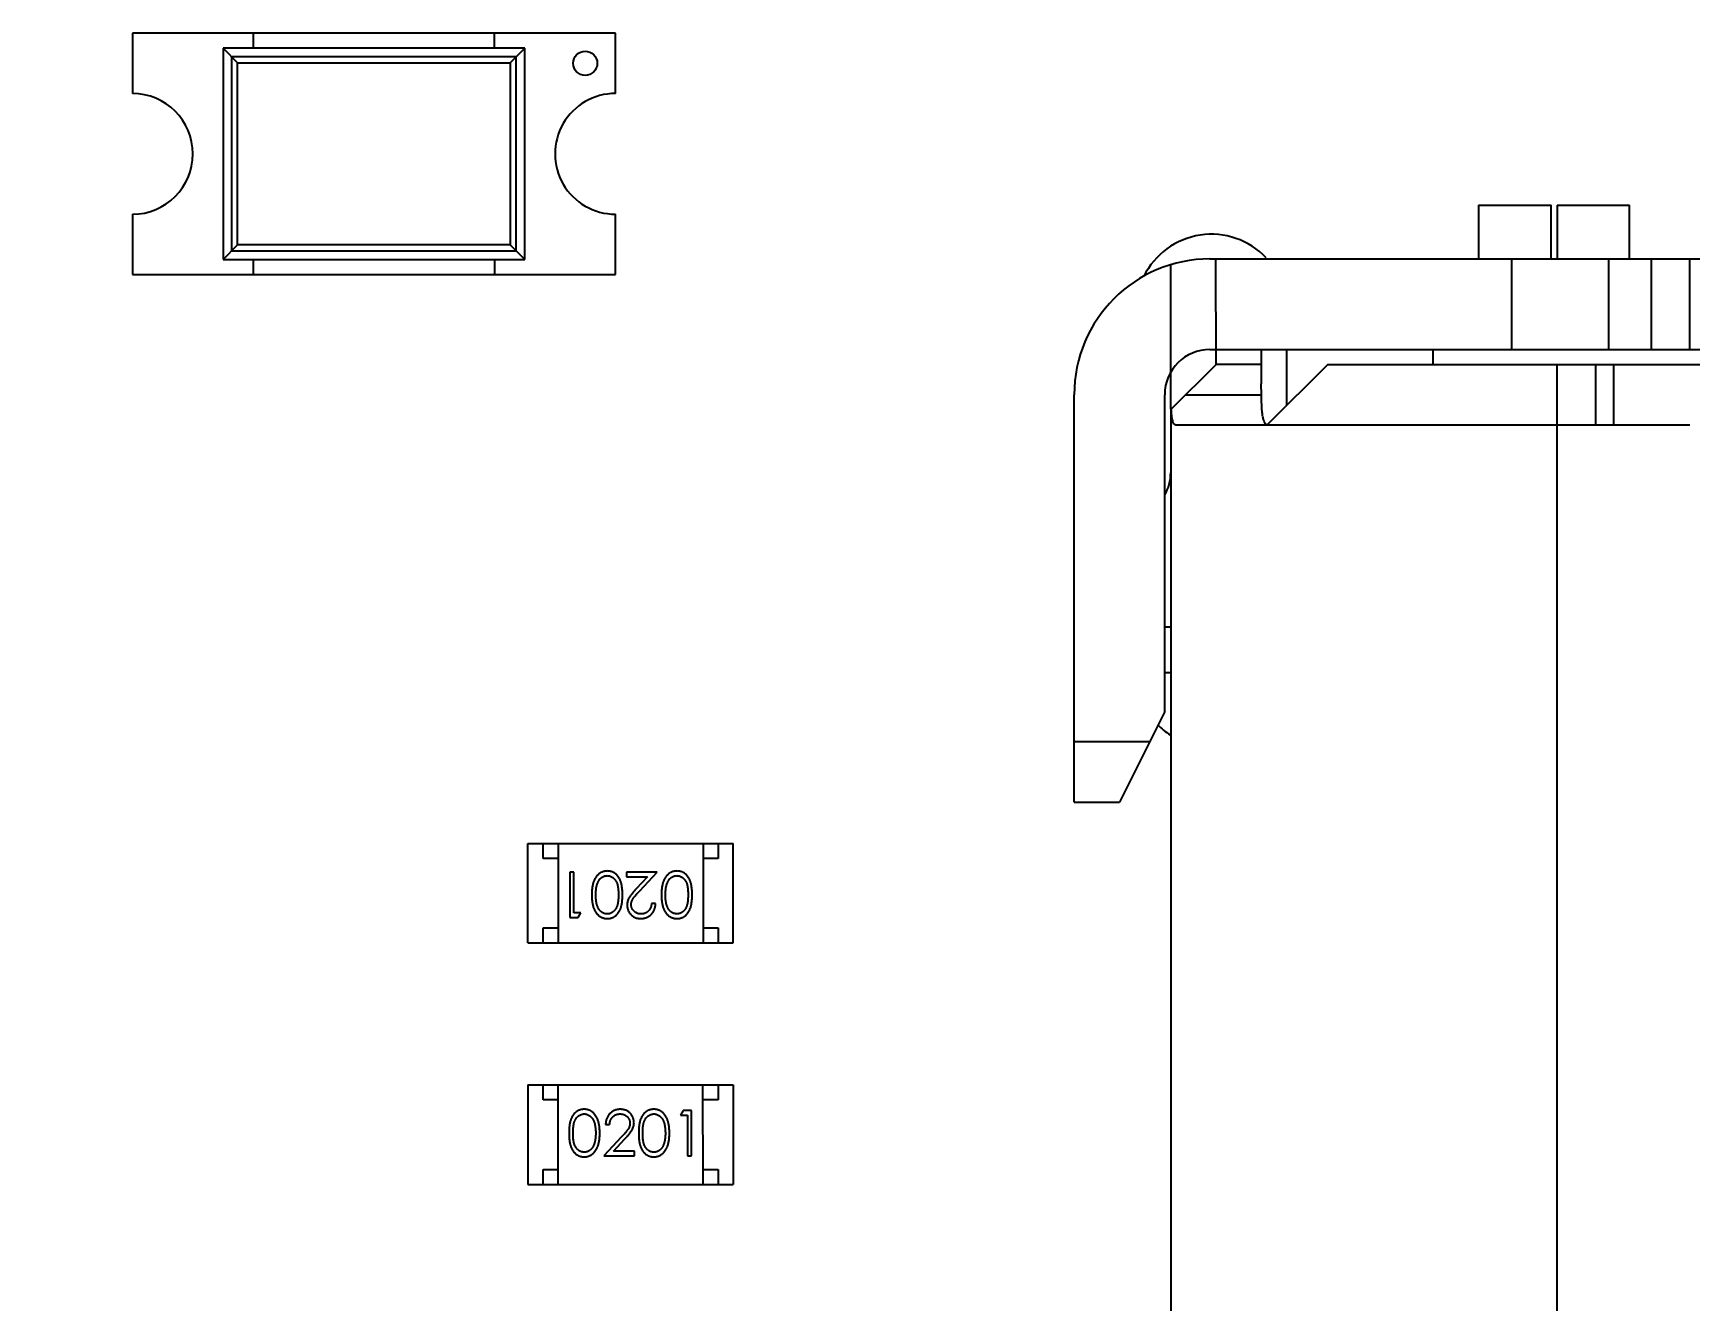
# Model space of a CAD drawing. Header units: millimetres. Extents: x 0 to 297, y 0 to 210.
# Drawn here: x 202.68 to 208.17, y 80.57 to 84.77 of the extents above; entities that cross this region are included whole.
import ezdxf

# ---------------------------------------------------------------- set-up
doc = ezdxf.new("R2010")
doc.units = ezdxf.units.MM
doc.header["$PDMODE"] = 3
doc.header["$PDSIZE"] = 8
doc.linetypes.add('solid', pattern=[0])
doc.layers.get('0').update_dxf_attribs({"linetype": 'CONTINUOUS'})
doc.layers.get('Defpoints').update_dxf_attribs({"linetype": 'CONTINUOUS'})
doc.layers.add('100', color=1, linetype='solid')
doc.styles.get("Standard").update_dxf_attribs({"font": 'txt', "width": 0.8})
doc.dimstyles.new('X0_5', dxfattribs={"dimscale": 0.5, "dimtxt": 2, "dimasz": 2, "dimexe": 1, "dimexo": 1, "dimgap": 0.5, "dimtad": 1, "dimtoh": 1, "dimzin": 0, "dimdsep": 46, "dimtxsty": 'STANDARD', "dimcen": 0, "dimclrd": 256, "dimclrt": 256, "dimadec": 0, "dimazin": 0, "dimtp": 0.1, "dimtm": 0.1, "dimtfac": 1, "dimtofl": 0, "dimtmove": 0, "dimatfit": 3, "dimfxl": 1, "dimtolj": 1, "dimtzin": 0, "dimarcsym": 0})

# ---------------------------------------------------------------- blocks, each defined once
blk = doc.blocks.new('*D16')
at = {"layer": '100', "color": 0, "lineweight": -2}
for p, q in [((190.3639, 81.3641), (190.3639, 65.74)), ((210.9244, 75.99), (210.9244, 65.74))]:
    blk.add_line(p, q, dxfattribs=at)
at = {"layer": '100', "lineweight": -2}
blk.add_line((191.8639, 66.24), (209.4244, 66.24), dxfattribs=at)
at = {"layer": '100'}
for points in [[(191.8639, 66.49), (191.8639, 65.99), (190.3639, 66.24)], [(209.4244, 65.99), (209.4244, 66.49), (210.9244, 66.24)]]:
    blk.add_solid(points, dxfattribs=at)
at = {"layer": 'Defpoints', "color": 0}
for p in [(190.3639, 81.8641), (210.9244, 76.49), (210.9244, 66.24)]:
    blk.add_point(p, dxfattribs=at)
at = {"layer": '100', "insert": (198.44, 67.24), "char_height": 1.5, "attachment_point": 5}
blk.add_mtext('\\A1;20.56', dxfattribs=at)
blk = doc.blocks.new('*D17')
at = {"layer": '100', "color": 0, "lineweight": -2}
for p, q in [((190.3639, 81.3641), (190.3639, 61.4189)), ((222.3889, 76.8636), (222.3889, 61.4189))]:
    blk.add_line(p, q, dxfattribs=at)
at = {"layer": '100', "lineweight": -2}
blk.add_line((220.8889, 61.9189), (191.8639, 61.9189), dxfattribs=at)
at = {"layer": '100'}
for points in [[(191.8639, 62.1689), (191.8639, 61.6689), (190.3639, 61.9189)], [(220.8889, 61.6689), (220.8889, 62.1689), (222.3889, 61.9189)]]:
    blk.add_solid(points, dxfattribs=at)
at = {"layer": 'Defpoints', "color": 0}
for p in [(190.3639, 81.8641), (222.3889, 77.3636), (190.3639, 61.9189)]:
    blk.add_point(p, dxfattribs=at)
at = {"layer": '100', "insert": (202.733, 62.9189), "char_height": 1.5, "attachment_point": 5}
blk.add_mtext('\\A1;32.0', dxfattribs=at)

msp = doc.modelspace()

# ---------------------------------------------------------------- linework, layer by layer
at = {"color": 7, "linetype": 'Continuous'}
for p, q in [((204.2134, 84.7675), (203.0134, 84.7674)), ((203.0134, 84.7674), (203.0134, 84.5674)), ((203.4134, 84.7674), (203.4134, 84.7174)), ((204.6134, 84.7676), (204.2134, 84.7675)), ((204.2134, 84.7175), (204.2134, 84.7675)), ((204.6134, 84.5676), (204.6134, 84.7676)), ((204.3134, 84.7175), (203.3134, 84.7174)), ((203.3134, 84.7174), (203.3618, 84.669)), ((203.3134, 84.7174), (203.3135, 84.0174)), ((204.3134, 84.7175), (204.2651, 84.6692)), ((204.3135, 84.0175), (204.3134, 84.7175)), ((204.285, 84.6891), (203.3419, 84.689)), ((203.3419, 84.689), (203.3419, 84.0458)), ((203.3618, 84.669), (204.2651, 84.6692)), ((203.3619, 84.0658), (203.3618, 84.669)), ((204.2651, 84.6692), (204.2651, 84.0659)), ((204.2851, 84.046), (204.285, 84.6891)), ((203.0135, 84.1674), (203.0135, 83.9674)), ((204.6135, 83.9676), (204.6135, 84.1676)), ((207.4734, 84.1977), (207.7134, 84.1978)), ((207.4734, 84.1977), (207.4734, 84.0196)), ((207.7134, 84.0196), (207.7134, 84.1978)), ((207.7334, 84.1978), (207.9734, 84.1978)), ((207.7334, 84.1978), (207.7334, 84.0196)), ((207.9734, 84.0196), (207.9734, 84.1978)), ((203.3135, 84.0174), (203.3619, 84.0658)), ((203.3419, 84.0458), (204.2851, 84.046)), ((204.2651, 84.0659), (203.3619, 84.0658)), ((204.2651, 84.0659), (204.3135, 84.0175)), ((203.3135, 84.0174), (204.3135, 84.0175)), ((203.4135, 84.0174), (203.4135, 83.9674)), ((204.2135, 83.9675), (204.2135, 84.0175)), ((206.4535, 83.5211), (206.4534, 84.0002)), ((206.5834, 84.0194), (208.1734, 84.0196)), ((206.6035, 83.6694), (206.6034, 84.0194)), ((207.5837, 83.7196), (207.5837, 84.0196)), ((207.9045, 83.7196), (207.9045, 84.0196)), ((208.045, 84.0196), (208.0451, 83.7196)), ((208.1735, 83.7196), (208.1734, 84.0196)), ((203.0135, 83.9674), (204.2135, 83.9675)), ((204.2135, 83.9675), (204.6135, 83.9676)), ((206.5835, 83.7194), (208.1735, 83.7196)), ((206.7535, 83.7195), (206.7535, 83.6057)), ((206.8385, 83.5345), (206.8385, 83.7195)), ((207.3235, 83.6695), (207.3235, 83.7195)), ((206.4552, 83.5211), (206.6035, 83.6694)), ((206.7535, 83.6695), (206.6035, 83.6694)), ((206.9735, 83.6695), (206.7735, 83.4695)), ((206.9735, 83.6695), (208.3176, 83.6697)), ((207.7344, 76.4896), (207.7335, 83.6696)), ((207.861, 83.6696), (207.861, 83.4696)), ((207.921, 83.6696), (207.921, 83.4696)), ((206.7538, 83.5695), (206.7535, 83.6057)), ((206.1336, 82.2194), (206.1335, 83.5694)), ((206.4336, 82.5194), (206.4335, 83.5694)), ((206.5035, 83.5694), (206.7538, 83.5695)), ((206.4535, 83.5194), (206.4544, 76.4894)), ((206.4692, 83.4694), (208.1735, 83.4696)), ((206.4536, 82.7994), (206.4336, 82.7994)), ((206.4336, 82.6494), (206.4536, 82.6494)), ((206.4336, 82.5194), (206.2836, 82.2194)), ((206.3836, 82.4194), (206.1336, 82.4194)), ((206.1336, 82.2194), (206.2836, 82.2194)), ((204.3238, 82.0826), (205.0038, 82.0827)), ((204.3238, 81.7526), (204.3238, 82.0826)), ((204.3738, 82.0326), (204.3738, 82.0826)), ((204.4238, 82.0826), (204.4238, 81.7526)), ((204.9038, 82.0826), (204.9038, 81.7526)), ((204.9538, 82.0827), (204.9538, 82.0327)), ((205.0038, 81.7527), (205.0038, 82.0827)), ((204.4238, 82.0326), (204.3738, 82.0326)), ((204.9538, 82.0327), (204.9038, 82.0326)), ((204.4754, 81.9873), (204.462, 81.9873)), ((204.462, 81.9873), (204.462, 81.8373)), ((204.4755, 81.8527), (204.4754, 81.9873)), ((204.7524, 81.9873), (204.6504, 81.9873)), ((204.6504, 81.9873), (204.6504, 81.9719)), ((204.6504, 81.9719), (204.7203, 81.972)), ((204.7203, 81.972), (204.6827, 81.9319)), ((204.6942, 81.9253), (204.7524, 81.9873)), ((204.4985, 81.8527), (204.4755, 81.8527)), ((204.4897, 81.8373), (204.4985, 81.8527)), ((204.7466, 81.8835), (204.7332, 81.8835)), ((204.3738, 81.8026), (204.4238, 81.8026)), ((204.3738, 81.7526), (204.3738, 81.8026)), ((204.462, 81.8373), (204.4897, 81.8373)), ((204.9038, 81.8026), (204.9538, 81.8027)), ((204.9538, 81.8027), (204.9538, 81.7527)), ((204.3238, 81.7526), (205.0038, 81.7527)), ((204.3237, 81.2824), (205.0037, 81.2825)), ((204.3237, 81.2824), (204.3238, 80.9524)), ((204.3737, 81.2324), (204.3737, 81.2824)), ((204.4238, 80.9524), (204.4237, 81.2824)), ((204.9038, 80.9525), (204.9037, 81.2825)), ((204.9537, 81.2825), (204.9537, 81.2325)), ((205.0037, 81.2825), (205.0038, 80.9525)), ((204.4237, 81.2324), (204.3737, 81.2324)), ((204.8378, 81.1978), (204.829, 81.1824)), ((204.8655, 81.1978), (204.8378, 81.1978)), ((204.8656, 81.0478), (204.8655, 81.1978)), ((204.9537, 81.2325), (204.9037, 81.2325)), ((204.5809, 81.1516), (204.5944, 81.1516)), ((204.829, 81.1824), (204.8521, 81.1824)), ((204.8521, 81.1824), (204.8521, 81.0478)), ((204.6333, 81.1098), (204.5752, 81.0477)), ((204.6073, 81.0631), (204.6448, 81.1032)), ((204.5752, 81.0477), (204.6771, 81.0477)), ((204.6771, 81.0631), (204.6073, 81.0631)), ((204.6771, 81.0477), (204.6771, 81.0631)), ((204.8521, 81.0478), (204.8656, 81.0478)), ((204.3738, 81.0024), (204.4238, 81.0024)), ((204.3738, 80.9524), (204.3738, 81.0024)), ((204.9038, 81.0025), (204.9538, 81.0025)), ((204.9538, 81.0025), (204.9538, 80.9525)), ((204.3238, 80.9524), (205.0038, 80.9525))]:
    msp.add_line(p, q, dxfattribs=at)
msp.add_circle((204.5134, 84.6676), 0.04, dxfattribs=at)
for centre, radius, start, end in [((203.0135, 84.3674), 0.2, 270.0074, 90.0074), ((204.6135, 84.3676), 0.2, 90.0074, 270.0074), ((206.5885, 83.8511), 0.25, 43.5037, 153.7382), ((206.5835, 83.5694), 0.45, 90.0074, 180.0074), ((206.5835, 83.5694), 0.15, 90.0074, 180.0074), ((206.3035, 83.3115), 0.15, 330.1033, 0.0074), ((206.5886, 82.6511), 0.25, 224.4668, 236.7541)]:
    msp.add_arc(centre, radius, start, end, dxfattribs=at)
for points, knots in [([(208.1734, 84.0196), (208.1833, 84.0196), (208.2026, 84.0197), (208.2307, 84.0196), (208.2565, 84.0191), (208.2791, 84.0178), (208.2976, 84.0152), (208.3117, 84.011), (208.32, 84.0048), (208.323, 83.9987), (208.3234, 83.9955), (208.3234, 83.9939)], [0, 0, 0, 0, 0.184442, 0.361998, 0.525077, 0.66763, 0.784808, 0.874526, 0.941103, 0.970317, 1, 1, 1, 1]), ([(208.1735, 83.7196), (208.1846, 83.7196), (208.2062, 83.7197), (208.2374, 83.7193), (208.2654, 83.7171), (208.2863, 83.7116), (208.2994, 83.7036), (208.3099, 83.6932), (208.3184, 83.6747), (208.3223, 83.6485), (208.323, 83.6297), (208.3232, 83.6197)], [0, 0, 0, 0, 0.152617, 0.297719, 0.428022, 0.539446, 0.589493, 0.638204, 0.741144, 0.861861, 1, 1, 1, 1]), ([(206.7741, 83.4695), (206.7723, 83.4695), (206.7683, 83.4711), (206.7642, 83.477), (206.7609, 83.4857), (206.7583, 83.4973), (206.7564, 83.5117), (206.7551, 83.5288), (206.7543, 83.5484), (206.754, 83.5622), (206.7538, 83.5695)], [0, 0, 0, 0, 0.049897, 0.113035, 0.199097, 0.310747, 0.447984, 0.609941, 0.794997, 1, 1, 1, 1]), ([(206.4692, 83.4694), (206.4683, 83.4694), (206.4661, 83.4702), (206.4636, 83.473), (206.4615, 83.4773), (206.4597, 83.4832), (206.4582, 83.4906), (206.4564, 83.5034), (206.4556, 83.5137), (206.4552, 83.5211)], [0, 0, 0, 0, 0.051426, 0.114598, 0.19883, 0.307808, 0.442733, 0.603755, 1, 1, 1, 1]), ([(204.5868, 81.9912), (204.5856, 81.9912), (204.5833, 81.9911), (204.5798, 81.9907), (204.5763, 81.99), (204.573, 81.9891), (204.5697, 81.9879), (204.5665, 81.9864), (204.5634, 81.9847), (204.5604, 81.9827), (204.5575, 81.9804), (204.5548, 81.9779), (204.5522, 81.9751), (204.5498, 81.9721), (204.5475, 81.9688), (204.5455, 81.9652), (204.5435, 81.9614), (204.5418, 81.9573), (204.5401, 81.953), (204.5388, 81.9482), (204.5376, 81.9431), (204.5367, 81.9377), (204.536, 81.9319), (204.5354, 81.9257), (204.5352, 81.9191), (204.5351, 81.9147), (204.5351, 81.9124)], [0, 0, 0, 0, 0.033824, 0.067298, 0.10028, 0.133019, 0.165736, 0.198792, 0.232372, 0.266409, 0.301016, 0.336196, 0.371972, 0.408574, 0.446394, 0.485225, 0.525372, 0.567224, 0.611081, 0.65775, 0.70702, 0.759235, 0.814484, 0.873227, 0.934937, 1, 1, 1, 1]), ([(204.5542, 81.95), (204.5546, 81.9511), (204.5554, 81.9531), (204.5567, 81.9561), (204.5581, 81.9588), (204.5598, 81.9613), (204.5615, 81.9636), (204.5633, 81.9658), (204.5654, 81.9677), (204.5682, 81.9699), (204.5719, 81.9723), (204.5766, 81.9743), (204.5814, 81.9756), (204.5847, 81.9757), (204.5864, 81.9758)], [0, 0, 0, 0, 0.075949, 0.148549, 0.218996, 0.286119, 0.351826, 0.416074, 0.478265, 0.540325, 0.660405, 0.774606, 0.887187, 1, 1, 1, 1]), ([(204.5864, 81.9758), (204.588, 81.9757), (204.5913, 81.9755), (204.5962, 81.9742), (204.601, 81.9722), (204.6047, 81.9698), (204.6076, 81.9675), (204.6096, 81.9656), (204.6115, 81.9634), (204.6133, 81.9611), (204.6149, 81.9586), (204.6164, 81.9559), (204.6177, 81.953), (204.619, 81.9499), (204.6201, 81.9465), (204.621, 81.9427), (204.6218, 81.9385), (204.6224, 81.934), (204.6229, 81.9291), (204.6233, 81.9239), (204.6235, 81.9182), (204.6235, 81.9143), (204.6235, 81.9123)], [0, 0, 0, 0, 0.060034, 0.120278, 0.182348, 0.247919, 0.281641, 0.315701, 0.350322, 0.385703, 0.421819, 0.459196, 0.497866, 0.538301, 0.58121, 0.628183, 0.679403, 0.734699, 0.794074, 0.858416, 0.927049, 1, 1, 1, 1]), ([(204.637, 81.9124), (204.637, 81.9148), (204.637, 81.9194), (204.6366, 81.9262), (204.6362, 81.9325), (204.6354, 81.9385), (204.6345, 81.944), (204.6335, 81.9492), (204.6321, 81.9539), (204.6306, 81.9582), (204.6289, 81.9622), (204.6271, 81.9659), (204.6251, 81.9694), (204.6229, 81.9726), (204.6206, 81.9756), (204.6181, 81.9783), (204.6155, 81.9807), (204.6127, 81.9829), (204.6097, 81.9849), (204.6067, 81.9865), (204.6036, 81.988), (204.6004, 81.9891), (204.5972, 81.9901), (204.5938, 81.9907), (204.5904, 81.9911), (204.588, 81.9912), (204.5868, 81.9912)], [0, 0, 0, 0, 0.068113, 0.132564, 0.193427, 0.250218, 0.303569, 0.353576, 0.400235, 0.443586, 0.484619, 0.524292, 0.56238, 0.599049, 0.63494, 0.669782, 0.704009, 0.737842, 0.771098, 0.803896, 0.836415, 0.868639, 0.900715, 0.933378, 0.966213, 1, 1, 1, 1]), ([(204.8176, 81.9912), (204.8164, 81.9912), (204.814, 81.9911), (204.8105, 81.9907), (204.8071, 81.99), (204.8037, 81.9891), (204.8005, 81.9879), (204.7973, 81.9865), (204.7942, 81.9847), (204.7912, 81.9827), (204.7883, 81.9805), (204.7856, 81.9779), (204.783, 81.9752), (204.7806, 81.9721), (204.7783, 81.9688), (204.7762, 81.9652), (204.7743, 81.9614), (204.7725, 81.9574), (204.7709, 81.953), (204.7696, 81.9482), (204.7684, 81.9431), (204.7675, 81.9377), (204.7668, 81.9319), (204.7662, 81.9257), (204.7659, 81.9192), (204.7659, 81.9147), (204.7658, 81.9124)], [0, 0, 0, 0, 0.033824, 0.067298, 0.10028, 0.133019, 0.165736, 0.198792, 0.232372, 0.266409, 0.301016, 0.336196, 0.371972, 0.408574, 0.446394, 0.485225, 0.525372, 0.567224, 0.611081, 0.65775, 0.70702, 0.759235, 0.814484, 0.873227, 0.934937, 1, 1, 1, 1]), ([(204.785, 81.9501), (204.7854, 81.9511), (204.7861, 81.9532), (204.7875, 81.9561), (204.7889, 81.9588), (204.7905, 81.9613), (204.7923, 81.9636), (204.7941, 81.9658), (204.7961, 81.9677), (204.7989, 81.9699), (204.8026, 81.9723), (204.8073, 81.9743), (204.8122, 81.9756), (204.8155, 81.9757), (204.8172, 81.9758)], [0, 0, 0, 0, 0.075949, 0.148549, 0.218996, 0.286119, 0.351826, 0.416074, 0.478265, 0.540325, 0.660405, 0.774606, 0.887187, 1, 1, 1, 1]), ([(204.8172, 81.9758), (204.8188, 81.9757), (204.8221, 81.9756), (204.827, 81.9743), (204.8317, 81.9722), (204.8355, 81.9698), (204.8383, 81.9675), (204.8404, 81.9656), (204.8423, 81.9634), (204.8441, 81.9611), (204.8457, 81.9586), (204.8472, 81.9559), (204.8485, 81.953), (204.8498, 81.9499), (204.8509, 81.9465), (204.8518, 81.9427), (204.8525, 81.9386), (204.8532, 81.9341), (204.8537, 81.9292), (204.854, 81.9239), (204.8543, 81.9183), (204.8543, 81.9144), (204.8543, 81.9124)], [0, 0, 0, 0, 0.060034, 0.120278, 0.182348, 0.247919, 0.281641, 0.315701, 0.350322, 0.385703, 0.421819, 0.459196, 0.497866, 0.538301, 0.58121, 0.628183, 0.679403, 0.734699, 0.794074, 0.858416, 0.927049, 1, 1, 1, 1]), ([(204.8678, 81.9124), (204.8678, 81.9148), (204.8677, 81.9194), (204.8674, 81.9262), (204.8669, 81.9326), (204.8662, 81.9385), (204.8653, 81.944), (204.8642, 81.9492), (204.8629, 81.9539), (204.8614, 81.9582), (204.8597, 81.9622), (204.8578, 81.966), (204.8558, 81.9694), (204.8537, 81.9726), (204.8514, 81.9756), (204.8489, 81.9783), (204.8462, 81.9808), (204.8434, 81.983), (204.8405, 81.9849), (204.8375, 81.9866), (204.8344, 81.988), (204.8312, 81.9892), (204.8279, 81.9901), (204.8246, 81.9907), (204.8211, 81.9911), (204.8188, 81.9912), (204.8176, 81.9912)], [0, 0, 0, 0, 0.068113, 0.132564, 0.193427, 0.250218, 0.303569, 0.353576, 0.400235, 0.443586, 0.484619, 0.524292, 0.56238, 0.599049, 0.63494, 0.669782, 0.704009, 0.737842, 0.771098, 0.803896, 0.836415, 0.868639, 0.900715, 0.933378, 0.966213, 1, 1, 1, 1]), ([(204.5351, 81.9124), (204.5351, 81.9101), (204.5352, 81.9056), (204.5354, 81.899), (204.536, 81.8928), (204.5367, 81.887), (204.5377, 81.8815), (204.5388, 81.8764), (204.5403, 81.8716), (204.5418, 81.8672), (204.5437, 81.8631), (204.5456, 81.8593), (204.5477, 81.8557), (204.5499, 81.8524), (204.5524, 81.8494), (204.5549, 81.8466), (204.5576, 81.8441), (204.5605, 81.8419), (204.5635, 81.8399), (204.5666, 81.8382), (204.5698, 81.8367), (204.573, 81.8355), (204.5764, 81.8346), (204.5798, 81.8339), (204.5833, 81.8335), (204.5857, 81.8335), (204.5869, 81.8335)], [0, 0, 0, 0, 0.065278, 0.127205, 0.186168, 0.241675, 0.294115, 0.343609, 0.390387, 0.434463, 0.476646, 0.517002, 0.555936, 0.593716, 0.630057, 0.665601, 0.700745, 0.734917, 0.768681, 0.802087, 0.834849, 0.867433, 0.900138, 0.932806, 0.966212, 1, 1, 1, 1]), ([(204.5485, 81.9123), (204.5486, 81.9141), (204.5486, 81.9177), (204.5489, 81.9229), (204.5493, 81.9279), (204.5499, 81.9327), (204.5507, 81.9373), (204.5517, 81.9418), (204.5528, 81.946), (204.5538, 81.9487), (204.5542, 81.95)], [0, 0, 0, 0, 0.141157, 0.277773, 0.409244, 0.535676, 0.657497, 0.775458, 0.889412, 1, 1, 1, 1]), ([(204.5864, 81.8489), (204.5848, 81.849), (204.5815, 81.8491), (204.5766, 81.8504), (204.572, 81.8525), (204.5682, 81.8548), (204.5653, 81.8571), (204.5633, 81.8591), (204.5613, 81.8614), (204.5595, 81.8638), (204.5579, 81.8666), (204.5563, 81.8695), (204.5548, 81.8727), (204.5535, 81.8761), (204.5524, 81.8798), (204.5513, 81.8837), (204.5505, 81.8878), (204.5497, 81.8923), (204.5492, 81.8969), (204.5488, 81.9018), (204.5486, 81.907), (204.5486, 81.9105), (204.5485, 81.9123)], [0, 0, 0, 0, 0.059689, 0.119507, 0.181075, 0.246162, 0.279894, 0.314468, 0.350403, 0.387474, 0.426147, 0.466624, 0.508745, 0.553328, 0.600058, 0.649177, 0.700552, 0.754894, 0.811825, 0.871514, 0.934319, 1, 1, 1, 1]), ([(204.6235, 81.9123), (204.6235, 81.9103), (204.6235, 81.9064), (204.6233, 81.9007), (204.6229, 81.8955), (204.6224, 81.8906), (204.6218, 81.886), (204.621, 81.8819), (204.6201, 81.8781), (204.619, 81.8747), (204.6177, 81.8716), (204.6164, 81.8687), (204.6149, 81.866), (204.6132, 81.8635), (204.6115, 81.8612), (204.6096, 81.859), (204.6076, 81.8571), (204.6047, 81.8549), (204.601, 81.8525), (204.5963, 81.8504), (204.5914, 81.8491), (204.5881, 81.849), (204.5864, 81.8489)], [0, 0, 0, 0, 0.073302, 0.142286, 0.206253, 0.266017, 0.321612, 0.372532, 0.419497, 0.462398, 0.502825, 0.541489, 0.579034, 0.615143, 0.650298, 0.684912, 0.718701, 0.752189, 0.817245, 0.879117, 0.939613, 1, 1, 1, 1]), ([(204.5869, 81.8335), (204.588, 81.8335), (204.5904, 81.8335), (204.5938, 81.8339), (204.5972, 81.8346), (204.6005, 81.8356), (204.6037, 81.8367), (204.6068, 81.8382), (204.6098, 81.8399), (204.6128, 81.8418), (204.6156, 81.8441), (204.6183, 81.8465), (204.6207, 81.8492), (204.6231, 81.8522), (204.6252, 81.8554), (204.6272, 81.8588), (204.6291, 81.8625), (204.6307, 81.8665), (204.6322, 81.8708), (204.6335, 81.8755), (204.6346, 81.8806), (204.6355, 81.8862), (204.6361, 81.8921), (204.6367, 81.8985), (204.637, 81.9053), (204.637, 81.91), (204.637, 81.9124)], [0, 0, 0, 0, 0.033742, 0.066533, 0.099153, 0.13154, 0.164087, 0.196563, 0.229707, 0.263315, 0.297504, 0.331686, 0.366482, 0.4021, 0.438958, 0.476748, 0.515985, 0.556589, 0.599519, 0.645765, 0.695487, 0.748721, 0.805687, 0.866754, 0.931405, 1, 1, 1, 1]), ([(204.6827, 81.9319), (204.6813, 81.9304), (204.6785, 81.9274), (204.6746, 81.923), (204.671, 81.9189), (204.6678, 81.915), (204.665, 81.9114), (204.6625, 81.908), (204.6604, 81.9049), (204.6581, 81.901), (204.6558, 81.8963), (204.6538, 81.8904), (204.6526, 81.8843), (204.6525, 81.8802), (204.6524, 81.8781)], [0, 0, 0, 0, 0.09953, 0.192079, 0.277712, 0.357454, 0.429648, 0.495771, 0.555538, 0.608657, 0.707578, 0.804328, 0.901298, 1, 1, 1, 1]), ([(204.6658, 81.8793), (204.6659, 81.8809), (204.666, 81.8841), (204.6671, 81.8889), (204.6688, 81.8936), (204.6708, 81.8974), (204.6728, 81.9005), (204.6747, 81.9032), (204.677, 81.9061), (204.6797, 81.9094), (204.6828, 81.9129), (204.6862, 81.9168), (204.6901, 81.9209), (204.6928, 81.9238), (204.6942, 81.9253)], [0, 0, 0, 0, 0.088014, 0.174976, 0.2638, 0.355443, 0.406413, 0.465519, 0.533076, 0.609353, 0.693899, 0.787171, 0.889197, 1, 1, 1, 1]), ([(204.7658, 81.9124), (204.7659, 81.9101), (204.7659, 81.9056), (204.7662, 81.899), (204.7668, 81.8928), (204.7675, 81.887), (204.7685, 81.8815), (204.7696, 81.8764), (204.771, 81.8717), (204.7726, 81.8672), (204.7744, 81.8631), (204.7764, 81.8593), (204.7785, 81.8558), (204.7807, 81.8524), (204.7831, 81.8494), (204.7857, 81.8466), (204.7884, 81.8441), (204.7913, 81.8419), (204.7943, 81.8399), (204.7974, 81.8382), (204.8005, 81.8367), (204.8038, 81.8356), (204.8071, 81.8346), (204.8106, 81.834), (204.8141, 81.8336), (204.8164, 81.8335), (204.8176, 81.8335)], [0, 0, 0, 0, 0.065278, 0.127205, 0.186168, 0.241675, 0.294115, 0.343609, 0.390387, 0.434463, 0.476646, 0.517002, 0.555936, 0.593716, 0.630057, 0.665601, 0.700745, 0.734917, 0.768681, 0.802087, 0.834849, 0.867433, 0.900138, 0.932806, 0.966212, 1, 1, 1, 1]), ([(204.7793, 81.9124), (204.7793, 81.9142), (204.7794, 81.9177), (204.7796, 81.9229), (204.7801, 81.9279), (204.7807, 81.9328), (204.7815, 81.9374), (204.7824, 81.9418), (204.7836, 81.946), (204.7845, 81.9487), (204.785, 81.9501)], [0, 0, 0, 0, 0.141157, 0.277773, 0.409244, 0.535676, 0.657497, 0.775458, 0.889412, 1, 1, 1, 1]), ([(204.8172, 81.8489), (204.8155, 81.849), (204.8123, 81.8492), (204.8074, 81.8504), (204.8027, 81.8525), (204.799, 81.8549), (204.7961, 81.8572), (204.7941, 81.8592), (204.7921, 81.8614), (204.7903, 81.8639), (204.7886, 81.8666), (204.7871, 81.8695), (204.7856, 81.8727), (204.7843, 81.8761), (204.7831, 81.8798), (204.7821, 81.8837), (204.7813, 81.8879), (204.7805, 81.8923), (204.78, 81.8969), (204.7796, 81.9019), (204.7794, 81.907), (204.7793, 81.9105), (204.7793, 81.9124)], [0, 0, 0, 0, 0.059689, 0.119507, 0.181075, 0.246162, 0.279894, 0.314468, 0.350403, 0.387474, 0.426147, 0.466624, 0.508745, 0.553328, 0.600058, 0.649177, 0.700552, 0.754894, 0.811825, 0.871514, 0.934319, 1, 1, 1, 1]), ([(204.8543, 81.9124), (204.8543, 81.9103), (204.8543, 81.9064), (204.854, 81.9008), (204.8537, 81.8955), (204.8532, 81.8906), (204.8526, 81.8861), (204.8517, 81.8819), (204.8508, 81.8782), (204.8497, 81.8748), (204.8485, 81.8716), (204.8471, 81.8687), (204.8456, 81.866), (204.844, 81.8635), (204.8423, 81.8612), (204.8404, 81.8591), (204.8384, 81.8571), (204.8355, 81.8549), (204.8318, 81.8525), (204.8271, 81.8504), (204.8222, 81.8492), (204.8188, 81.849), (204.8172, 81.8489)], [0, 0, 0, 0, 0.073302, 0.142286, 0.206253, 0.266017, 0.321612, 0.372532, 0.419497, 0.462398, 0.502825, 0.541489, 0.579034, 0.615143, 0.650298, 0.684912, 0.718701, 0.752189, 0.817245, 0.879117, 0.939613, 1, 1, 1, 1]), ([(204.8176, 81.8335), (204.8188, 81.8335), (204.8211, 81.8336), (204.8246, 81.834), (204.828, 81.8346), (204.8313, 81.8356), (204.8345, 81.8367), (204.8376, 81.8382), (204.8406, 81.8399), (204.8436, 81.8419), (204.8464, 81.8441), (204.8491, 81.8465), (204.8515, 81.8493), (204.8538, 81.8522), (204.856, 81.8554), (204.858, 81.8589), (204.8598, 81.8626), (204.8615, 81.8665), (204.863, 81.8708), (204.8643, 81.8755), (204.8654, 81.8807), (204.8662, 81.8862), (204.8669, 81.8922), (204.8674, 81.8985), (204.8677, 81.9053), (204.8678, 81.91), (204.8678, 81.9124)], [0, 0, 0, 0, 0.033742, 0.066533, 0.099153, 0.13154, 0.164087, 0.196563, 0.229707, 0.263315, 0.297504, 0.331686, 0.366482, 0.4021, 0.438958, 0.476748, 0.515985, 0.556589, 0.599519, 0.645765, 0.695487, 0.748721, 0.805687, 0.866754, 0.931405, 1, 1, 1, 1]), ([(204.6524, 81.8781), (204.6524, 81.8766), (204.6525, 81.8737), (204.6531, 81.8694), (204.6541, 81.8652), (204.6554, 81.8612), (204.6572, 81.8574), (204.6594, 81.8537), (204.6619, 81.8501), (204.6649, 81.8467), (204.6681, 81.8436), (204.6716, 81.8409), (204.6754, 81.8386), (204.6794, 81.8367), (204.6836, 81.8353), (204.6881, 81.8343), (204.6928, 81.8336), (204.6961, 81.8335), (204.6977, 81.8335)], [0, 0, 0, 0, 0.06271, 0.123347, 0.183401, 0.242828, 0.302097, 0.36242, 0.423725, 0.487032, 0.550491, 0.612709, 0.674265, 0.73617, 0.799211, 0.863483, 0.930525, 1, 1, 1, 1]), ([(204.6984, 81.8489), (204.6973, 81.8489), (204.6951, 81.849), (204.6918, 81.8494), (204.6887, 81.8501), (204.6858, 81.8511), (204.6829, 81.8523), (204.6802, 81.8539), (204.6777, 81.8557), (204.6753, 81.8578), (204.6731, 81.8601), (204.6711, 81.8625), (204.6695, 81.865), (204.6681, 81.8677), (204.6671, 81.8704), (204.6664, 81.8733), (204.6659, 81.8762), (204.6659, 81.8783), (204.6658, 81.8793)], [0, 0, 0, 0, 0.068027, 0.133505, 0.19695, 0.26027, 0.322741, 0.384982, 0.448465, 0.513424, 0.578224, 0.640011, 0.700094, 0.760067, 0.819012, 0.877878, 0.938035, 1, 1, 1, 1]), ([(204.6977, 81.8335), (204.6994, 81.8335), (204.7027, 81.8336), (204.7075, 81.8343), (204.7121, 81.8354), (204.7166, 81.8369), (204.7208, 81.8389), (204.7248, 81.8414), (204.7286, 81.8442), (204.7322, 81.8475), (204.7354, 81.8511), (204.7383, 81.855), (204.7407, 81.8592), (204.7428, 81.8636), (204.7444, 81.8682), (204.7455, 81.8731), (204.7464, 81.8782), (204.7465, 81.8817), (204.7466, 81.8835)], [0, 0, 0, 0, 0.06445, 0.126725, 0.187421, 0.247417, 0.306749, 0.366595, 0.427749, 0.490235, 0.553031, 0.614805, 0.676505, 0.738096, 0.801021, 0.864897, 0.931209, 1, 1, 1, 1]), ([(204.7332, 81.8835), (204.733, 81.8822), (204.7328, 81.8796), (204.732, 81.8758), (204.7311, 81.8722), (204.7299, 81.8689), (204.7283, 81.8658), (204.7266, 81.863), (204.7246, 81.8603), (204.7223, 81.858), (204.7199, 81.8558), (204.7173, 81.8539), (204.7145, 81.8524), (204.7116, 81.8511), (204.7085, 81.8501), (204.7053, 81.8494), (204.7019, 81.849), (204.6996, 81.8489), (204.6984, 81.8489)], [0, 0, 0, 0, 0.073648, 0.143686, 0.210962, 0.275557, 0.338064, 0.399311, 0.4594, 0.51934, 0.579024, 0.637809, 0.695959, 0.754122, 0.813113, 0.873453, 0.935561, 1, 1, 1, 1]), ([(204.5099, 81.2016), (204.5087, 81.2015), (204.5064, 81.2015), (204.503, 81.2011), (204.4996, 81.2004), (204.4963, 81.1995), (204.4931, 81.1983), (204.49, 81.1969), (204.4869, 81.1952), (204.484, 81.1932), (204.4812, 81.191), (204.4785, 81.1885), (204.476, 81.1858), (204.4737, 81.1829), (204.4716, 81.1796), (204.4695, 81.1762), (204.4677, 81.1725), (204.466, 81.1685), (204.4646, 81.1642), (204.4633, 81.1595), (204.4622, 81.1544), (204.4613, 81.1489), (204.4606, 81.1429), (204.4601, 81.1365), (204.4598, 81.1297), (204.4598, 81.1251), (204.4598, 81.1226)], [0, 0, 0, 0, 0.033742, 0.066533, 0.099153, 0.13154, 0.164087, 0.196563, 0.229707, 0.263315, 0.297504, 0.331686, 0.366482, 0.4021, 0.438958, 0.476748, 0.515985, 0.556589, 0.599519, 0.645765, 0.695487, 0.748721, 0.805687, 0.866754, 0.931405, 1, 1, 1, 1]), ([(204.4732, 81.1227), (204.4732, 81.1247), (204.4733, 81.1286), (204.4735, 81.1343), (204.4739, 81.1396), (204.4744, 81.1445), (204.475, 81.149), (204.4758, 81.1531), (204.4767, 81.1569), (204.4778, 81.1603), (204.4791, 81.1634), (204.4804, 81.1663), (204.4819, 81.169), (204.4835, 81.1715), (204.4853, 81.1739), (204.4872, 81.176), (204.4892, 81.1779), (204.492, 81.1802), (204.4958, 81.1825), (204.5005, 81.1847), (204.5054, 81.1859), (204.5087, 81.1861), (204.5104, 81.1862)], [0, 0, 0, 0, 0.073302, 0.142286, 0.206253, 0.266017, 0.321612, 0.372532, 0.419497, 0.462398, 0.502825, 0.541489, 0.579034, 0.615143, 0.650298, 0.684912, 0.718701, 0.752189, 0.817245, 0.879117, 0.939613, 1, 1, 1, 1]), ([(204.5617, 81.1227), (204.5617, 81.125), (204.5616, 81.1295), (204.5613, 81.136), (204.5608, 81.1422), (204.56, 81.1481), (204.5591, 81.1535), (204.5579, 81.1587), (204.5565, 81.1634), (204.5549, 81.1678), (204.5531, 81.1719), (204.5512, 81.1758), (204.5491, 81.1793), (204.5468, 81.1826), (204.5444, 81.1856), (204.5419, 81.1884), (204.5391, 81.1909), (204.5363, 81.1932), (204.5333, 81.1952), (204.5302, 81.1969), (204.527, 81.1983), (204.5238, 81.1995), (204.5204, 81.2004), (204.517, 81.2011), (204.5135, 81.2015), (204.5111, 81.2015), (204.5099, 81.2016)], [0, 0, 0, 0, 0.065278, 0.127205, 0.186168, 0.241675, 0.294115, 0.343609, 0.390387, 0.434463, 0.476646, 0.517002, 0.555936, 0.593716, 0.630057, 0.665601, 0.700745, 0.734917, 0.768681, 0.802087, 0.834849, 0.867433, 0.900138, 0.932806, 0.966212, 1, 1, 1, 1]), ([(204.5104, 81.1862), (204.512, 81.1861), (204.5153, 81.1859), (204.5202, 81.1847), (204.5248, 81.1825), (204.5286, 81.1802), (204.5314, 81.1779), (204.5335, 81.1759), (204.5354, 81.1737), (204.5372, 81.1712), (204.5389, 81.1685), (204.5405, 81.1655), (204.5419, 81.1624), (204.5432, 81.1589), (204.5444, 81.1553), (204.5455, 81.1514), (204.5463, 81.1472), (204.547, 81.1428), (204.5475, 81.1381), (204.548, 81.1332), (204.5482, 81.1281), (204.5482, 81.1245), (204.5482, 81.1227)], [0, 0, 0, 0, 0.059689, 0.119507, 0.181075, 0.246162, 0.279894, 0.314468, 0.350403, 0.387474, 0.426147, 0.466624, 0.508745, 0.553328, 0.600058, 0.649177, 0.700552, 0.754894, 0.811825, 0.871514, 0.934319, 1, 1, 1, 1]), ([(204.6298, 81.2016), (204.6282, 81.2015), (204.6249, 81.2015), (204.62, 81.2008), (204.6154, 81.1997), (204.611, 81.1982), (204.6068, 81.1961), (204.6028, 81.1937), (204.5989, 81.1909), (204.5954, 81.1876), (204.5921, 81.1839), (204.5892, 81.18), (204.5868, 81.1759), (204.5848, 81.1715), (204.5832, 81.1669), (204.582, 81.162), (204.5812, 81.1569), (204.581, 81.1534), (204.5809, 81.1516)], [0, 0, 0, 0, 0.06445, 0.126725, 0.187421, 0.247417, 0.306749, 0.366595, 0.427749, 0.490235, 0.553031, 0.614805, 0.676505, 0.738096, 0.801021, 0.864897, 0.931209, 1, 1, 1, 1]), ([(204.5944, 81.1516), (204.5945, 81.1529), (204.5948, 81.1555), (204.5955, 81.1593), (204.5965, 81.1628), (204.5977, 81.1662), (204.5992, 81.1692), (204.6009, 81.1721), (204.6029, 81.1748), (204.6052, 81.1771), (204.6077, 81.1792), (204.6103, 81.1811), (204.6131, 81.1827), (204.616, 81.184), (204.6191, 81.185), (204.6223, 81.1857), (204.6257, 81.1861), (204.628, 81.1862), (204.6292, 81.1862)], [0, 0, 0, 0, 0.073648, 0.143686, 0.210962, 0.275557, 0.338064, 0.399311, 0.4594, 0.51934, 0.579024, 0.637809, 0.695959, 0.754122, 0.813113, 0.873453, 0.935561, 1, 1, 1, 1]), ([(204.6292, 81.1862), (204.6303, 81.1862), (204.6325, 81.1861), (204.6357, 81.1857), (204.6388, 81.185), (204.6418, 81.184), (204.6446, 81.1827), (204.6473, 81.1812), (204.6499, 81.1793), (204.6523, 81.1772), (204.6545, 81.175), (204.6564, 81.1725), (204.658, 81.17), (204.6594, 81.1674), (204.6604, 81.1646), (204.6611, 81.1618), (204.6616, 81.1588), (204.6617, 81.1568), (204.6617, 81.1558)], [0, 0, 0, 0, 0.068027, 0.133505, 0.19695, 0.26027, 0.322741, 0.384982, 0.448465, 0.513424, 0.578224, 0.640011, 0.700094, 0.760067, 0.819012, 0.877878, 0.938035, 1, 1, 1, 1]), ([(204.6752, 81.157), (204.6751, 81.1585), (204.675, 81.1614), (204.6745, 81.1657), (204.6734, 81.1699), (204.6721, 81.1739), (204.6703, 81.1777), (204.6681, 81.1814), (204.6656, 81.185), (204.6627, 81.1883), (204.6595, 81.1915), (204.6559, 81.1941), (204.6522, 81.1965), (204.6482, 81.1984), (204.6439, 81.1998), (204.6394, 81.2008), (204.6347, 81.2015), (204.6315, 81.2015), (204.6298, 81.2016)], [0, 0, 0, 0, 0.06271, 0.123347, 0.183401, 0.242828, 0.302097, 0.36242, 0.423725, 0.487032, 0.550491, 0.612709, 0.674265, 0.73617, 0.799211, 0.863483, 0.930525, 1, 1, 1, 1]), ([(204.7407, 81.2016), (204.7395, 81.2016), (204.7372, 81.2015), (204.7337, 81.2011), (204.7304, 81.2005), (204.7271, 81.1995), (204.7238, 81.1984), (204.7207, 81.1969), (204.7177, 81.1952), (204.7147, 81.1932), (204.7119, 81.191), (204.7093, 81.1886), (204.7068, 81.1858), (204.7045, 81.1829), (204.7023, 81.1797), (204.7003, 81.1762), (204.6985, 81.1725), (204.6968, 81.1686), (204.6953, 81.1643), (204.6941, 81.1596), (204.6929, 81.1545), (204.6921, 81.1489), (204.6914, 81.1429), (204.6909, 81.1366), (204.6906, 81.1298), (204.6906, 81.1251), (204.6906, 81.1227)], [0, 0, 0, 0, 0.033742, 0.066533, 0.099153, 0.13154, 0.164087, 0.196563, 0.229707, 0.263315, 0.297504, 0.331686, 0.366482, 0.4021, 0.438958, 0.476748, 0.515985, 0.556589, 0.599519, 0.645765, 0.695487, 0.748721, 0.805687, 0.866754, 0.931405, 1, 1, 1, 1]), ([(204.704, 81.1227), (204.704, 81.1248), (204.704, 81.1287), (204.7043, 81.1343), (204.7046, 81.1396), (204.7052, 81.1445), (204.7057, 81.149), (204.7066, 81.1532), (204.7075, 81.1569), (204.7086, 81.1603), (204.7098, 81.1635), (204.7112, 81.1664), (204.7127, 81.1691), (204.7143, 81.1716), (204.716, 81.1739), (204.7179, 81.176), (204.72, 81.178), (204.7228, 81.1802), (204.7266, 81.1826), (204.7313, 81.1847), (204.7362, 81.1859), (204.7395, 81.1861), (204.7411, 81.1862)], [0, 0, 0, 0, 0.073302, 0.142286, 0.206253, 0.266017, 0.321612, 0.372532, 0.419497, 0.462398, 0.502825, 0.541489, 0.579034, 0.615143, 0.650298, 0.684912, 0.718701, 0.752189, 0.817245, 0.879117, 0.939613, 1, 1, 1, 1]), ([(204.7925, 81.1227), (204.7924, 81.125), (204.7924, 81.1295), (204.7921, 81.1361), (204.7916, 81.1423), (204.7908, 81.1481), (204.7899, 81.1536), (204.7887, 81.1587), (204.7873, 81.1634), (204.7857, 81.1679), (204.7839, 81.172), (204.782, 81.1758), (204.7798, 81.1793), (204.7776, 81.1827), (204.7752, 81.1857), (204.7726, 81.1885), (204.7699, 81.191), (204.767, 81.1932), (204.764, 81.1952), (204.761, 81.1969), (204.7578, 81.1984), (204.7545, 81.1995), (204.7512, 81.2005), (204.7478, 81.2011), (204.7443, 81.2015), (204.7419, 81.2016), (204.7407, 81.2016)], [0, 0, 0, 0, 0.065278, 0.127205, 0.186168, 0.241675, 0.294115, 0.343609, 0.390387, 0.434463, 0.476646, 0.517002, 0.555936, 0.593716, 0.630057, 0.665601, 0.700745, 0.734917, 0.768681, 0.802087, 0.834849, 0.867433, 0.900138, 0.932806, 0.966212, 1, 1, 1, 1]), ([(204.7411, 81.1862), (204.7428, 81.1861), (204.7461, 81.1859), (204.7509, 81.1847), (204.7556, 81.1826), (204.7593, 81.1802), (204.7622, 81.1779), (204.7642, 81.1759), (204.7662, 81.1737), (204.768, 81.1712), (204.7697, 81.1685), (204.7712, 81.1656), (204.7727, 81.1624), (204.774, 81.159), (204.7752, 81.1553), (204.7763, 81.1514), (204.7771, 81.1472), (204.7778, 81.1428), (204.7783, 81.1382), (204.7788, 81.1332), (204.7789, 81.1281), (204.779, 81.1246), (204.779, 81.1228)], [0, 0, 0, 0, 0.059689, 0.119507, 0.181075, 0.246162, 0.279894, 0.314468, 0.350403, 0.387474, 0.426147, 0.466624, 0.508745, 0.553328, 0.600058, 0.649177, 0.700552, 0.754894, 0.811825, 0.871514, 0.934319, 1, 1, 1, 1]), ([(204.6617, 81.1558), (204.6616, 81.1542), (204.6615, 81.1509), (204.6605, 81.1461), (204.6588, 81.1415), (204.6568, 81.1377), (204.6548, 81.1346), (204.6529, 81.1319), (204.6505, 81.1289), (204.6479, 81.1257), (204.6448, 81.1221), (204.6413, 81.1183), (204.6375, 81.1141), (204.6348, 81.1113), (204.6333, 81.1098)], [0, 0, 0, 0, 0.088014, 0.174976, 0.2638, 0.355443, 0.406413, 0.465519, 0.533076, 0.609353, 0.693899, 0.787171, 0.889197, 1, 1, 1, 1]), ([(204.6448, 81.1032), (204.6463, 81.1047), (204.649, 81.1077), (204.653, 81.112), (204.6565, 81.1162), (204.6597, 81.12), (204.6626, 81.1237), (204.665, 81.1271), (204.6671, 81.1302), (204.6695, 81.134), (204.6718, 81.1388), (204.6737, 81.1447), (204.6749, 81.1508), (204.6751, 81.1549), (204.6752, 81.157)], [0, 0, 0, 0, 0.09953, 0.192079, 0.277712, 0.357454, 0.429648, 0.495771, 0.555538, 0.608657, 0.707578, 0.804328, 0.901298, 1, 1, 1, 1]), ([(204.4598, 81.1226), (204.4598, 81.1203), (204.4598, 81.1156), (204.4601, 81.1089), (204.4606, 81.1025), (204.4614, 81.0966), (204.4623, 81.091), (204.4633, 81.0859), (204.4646, 81.0812), (204.4661, 81.0768), (204.4678, 81.0728), (204.4697, 81.0691), (204.4717, 81.0656), (204.4739, 81.0624), (204.4762, 81.0595), (204.4787, 81.0567), (204.4813, 81.0543), (204.4841, 81.0521), (204.487, 81.0502), (204.4901, 81.0485), (204.4931, 81.047), (204.4963, 81.0459), (204.4996, 81.045), (204.503, 81.0443), (204.5064, 81.0439), (204.5088, 81.0439), (204.5099, 81.0439)], [0, 0, 0, 0, 0.068113, 0.132564, 0.193427, 0.250218, 0.303569, 0.353576, 0.400235, 0.443586, 0.484619, 0.524292, 0.56238, 0.599049, 0.63494, 0.669782, 0.704009, 0.737842, 0.771098, 0.803896, 0.836415, 0.868639, 0.900715, 0.933378, 0.966213, 1, 1, 1, 1]), ([(204.5104, 81.0593), (204.5087, 81.0593), (204.5054, 81.0595), (204.5006, 81.0608), (204.4958, 81.0629), (204.4921, 81.0653), (204.4892, 81.0676), (204.4871, 81.0695), (204.4853, 81.0716), (204.4835, 81.0739), (204.4818, 81.0764), (204.4804, 81.0792), (204.479, 81.0821), (204.4778, 81.0852), (204.4767, 81.0886), (204.4758, 81.0923), (204.475, 81.0965), (204.4743, 81.101), (204.4739, 81.1059), (204.4735, 81.1112), (204.4733, 81.1168), (204.4732, 81.1207), (204.4732, 81.1227)], [0, 0, 0, 0, 0.060034, 0.120278, 0.182348, 0.247919, 0.281641, 0.315701, 0.350322, 0.385703, 0.421819, 0.459196, 0.497866, 0.538301, 0.58121, 0.628183, 0.679403, 0.734699, 0.794074, 0.858416, 0.927049, 1, 1, 1, 1]), ([(204.5099, 81.0439), (204.5111, 81.0439), (204.5135, 81.0439), (204.517, 81.0444), (204.5205, 81.045), (204.5238, 81.046), (204.5271, 81.0472), (204.5303, 81.0486), (204.5334, 81.0504), (204.5364, 81.0523), (204.5393, 81.0546), (204.542, 81.0571), (204.5446, 81.0599), (204.547, 81.063), (204.5492, 81.0663), (204.5513, 81.0698), (204.5532, 81.0736), (204.555, 81.0777), (204.5566, 81.0821), (204.5579, 81.0868), (204.5591, 81.0919), (204.5601, 81.0974), (204.5608, 81.1032), (204.5613, 81.1094), (204.5616, 81.1159), (204.5617, 81.1204), (204.5617, 81.1227)], [0, 0, 0, 0, 0.033824, 0.067298, 0.10028, 0.133019, 0.165736, 0.198792, 0.232372, 0.266409, 0.301016, 0.336196, 0.371972, 0.408574, 0.446394, 0.485225, 0.525372, 0.567224, 0.611081, 0.65775, 0.70702, 0.759235, 0.814484, 0.873227, 0.934937, 1, 1, 1, 1]), ([(204.5426, 81.085), (204.5422, 81.084), (204.5414, 81.0819), (204.5401, 81.079), (204.5386, 81.0763), (204.537, 81.0737), (204.5353, 81.0714), (204.5334, 81.0693), (204.5314, 81.0674), (204.5286, 81.0651), (204.5249, 81.0628), (204.5202, 81.0608), (204.5154, 81.0595), (204.5121, 81.0593), (204.5104, 81.0593)], [0, 0, 0, 0, 0.075949, 0.148549, 0.218996, 0.286119, 0.351826, 0.416074, 0.478265, 0.540325, 0.660405, 0.774606, 0.887187, 1, 1, 1, 1]), ([(204.5482, 81.1227), (204.5482, 81.1209), (204.5482, 81.1174), (204.5479, 81.1121), (204.5475, 81.1071), (204.5469, 81.1023), (204.5461, 81.0977), (204.5451, 81.0933), (204.5439, 81.0891), (204.543, 81.0863), (204.5426, 81.085)], [0, 0, 0, 0, 0.141157, 0.277773, 0.409244, 0.535676, 0.657497, 0.775458, 0.889412, 1, 1, 1, 1]), ([(204.6906, 81.1227), (204.6906, 81.1203), (204.6906, 81.1157), (204.6909, 81.1089), (204.6914, 81.1025), (204.6921, 81.0966), (204.693, 81.0911), (204.6941, 81.0859), (204.6954, 81.0812), (204.6969, 81.0769), (204.6986, 81.0729), (204.7005, 81.0691), (204.7025, 81.0657), (204.7047, 81.0625), (204.707, 81.0595), (204.7094, 81.0568), (204.7121, 81.0543), (204.7149, 81.0521), (204.7178, 81.0502), (204.7208, 81.0485), (204.7239, 81.0471), (204.7271, 81.0459), (204.7304, 81.045), (204.7337, 81.0444), (204.7372, 81.044), (204.7395, 81.0439), (204.7407, 81.0439)], [0, 0, 0, 0, 0.068113, 0.132564, 0.193427, 0.250218, 0.303569, 0.353576, 0.400235, 0.443586, 0.484619, 0.524292, 0.56238, 0.599049, 0.63494, 0.669782, 0.704009, 0.737842, 0.771098, 0.803896, 0.836415, 0.868639, 0.900715, 0.933378, 0.966213, 1, 1, 1, 1]), ([(204.7412, 81.0593), (204.7395, 81.0594), (204.7362, 81.0595), (204.7313, 81.0608), (204.7266, 81.0629), (204.7228, 81.0653), (204.72, 81.0676), (204.7179, 81.0695), (204.716, 81.0717), (204.7143, 81.074), (204.7126, 81.0765), (204.7112, 81.0792), (204.7098, 81.0821), (204.7086, 81.0852), (204.7075, 81.0886), (204.7065, 81.0924), (204.7058, 81.0965), (204.7051, 81.101), (204.7046, 81.1059), (204.7043, 81.1112), (204.704, 81.1168), (204.704, 81.1207), (204.704, 81.1227)], [0, 0, 0, 0, 0.060034, 0.120278, 0.182348, 0.247919, 0.281641, 0.315701, 0.350322, 0.385703, 0.421819, 0.459196, 0.497866, 0.538301, 0.58121, 0.628183, 0.679403, 0.734699, 0.794074, 0.858416, 0.927049, 1, 1, 1, 1]), ([(204.7407, 81.0439), (204.7419, 81.0439), (204.7443, 81.044), (204.7478, 81.0444), (204.7512, 81.0451), (204.7546, 81.046), (204.7578, 81.0472), (204.761, 81.0486), (204.7641, 81.0504), (204.7671, 81.0524), (204.77, 81.0546), (204.7728, 81.0572), (204.7754, 81.0599), (204.7778, 81.063), (204.78, 81.0663), (204.7821, 81.0699), (204.784, 81.0737), (204.7858, 81.0777), (204.7874, 81.0821), (204.7887, 81.0869), (204.7899, 81.092), (204.7909, 81.0974), (204.7916, 81.1032), (204.7921, 81.1094), (204.7924, 81.1159), (204.7924, 81.1204), (204.7925, 81.1227)], [0, 0, 0, 0, 0.033824, 0.067298, 0.10028, 0.133019, 0.165736, 0.198792, 0.232372, 0.266409, 0.301016, 0.336196, 0.371972, 0.408574, 0.446394, 0.485225, 0.525372, 0.567224, 0.611081, 0.65775, 0.70702, 0.759235, 0.814484, 0.873227, 0.934937, 1, 1, 1, 1]), ([(204.7733, 81.085), (204.773, 81.084), (204.7722, 81.0819), (204.7709, 81.079), (204.7694, 81.0763), (204.7678, 81.0738), (204.766, 81.0715), (204.7642, 81.0693), (204.7622, 81.0674), (204.7594, 81.0652), (204.7557, 81.0628), (204.751, 81.0608), (204.7461, 81.0595), (204.7428, 81.0594), (204.7412, 81.0593)], [0, 0, 0, 0, 0.075949, 0.148549, 0.218996, 0.286119, 0.351826, 0.416074, 0.478265, 0.540325, 0.660405, 0.774606, 0.887187, 1, 1, 1, 1]), ([(204.779, 81.1228), (204.779, 81.1209), (204.779, 81.1174), (204.7787, 81.1122), (204.7782, 81.1072), (204.7777, 81.1023), (204.7768, 81.0977), (204.7759, 81.0933), (204.7747, 81.0891), (204.7738, 81.0864), (204.7733, 81.085)], [0, 0, 0, 0, 0.141157, 0.277773, 0.409244, 0.535676, 0.657497, 0.775458, 0.889412, 1, 1, 1, 1])]:
    msp.add_open_spline(points, degree=3, knots=knots, dxfattribs=at)

# ---------------------------------------------------------------- dimensions: what is measured, and where the dimension line sits
at = {"layer": '100'}
for base, p1, p2, override, picture, middle in [((210.9244, 66.24), (190.3639, 81.8641), (210.9244, 76.49), {"dimtxt": 3, "dimasz": 3, "dimpost": '<>', "dimtvp": 0.1}, '*D16', (198.44, 66.24)), ((190.3639, 61.9189), (222.3889, 77.3636), (190.3639, 81.8641), {"dimtxt": 3, "dimasz": 3, "dimdec": 1, "dimpost": '<>', "dimtvp": 0.1}, '*D17', (202.733, 61.9189))]:
    dim = msp.add_linear_dim(base=base, p1=p1, p2=p2, dimstyle='X0_5', override=override, dxfattribs=at)
    dim.commit()
    dim.dimension.update_dxf_attribs({"geometry": picture, "text_midpoint": middle, "dimtype": 160})

doc.saveas('drawing.dxf')
